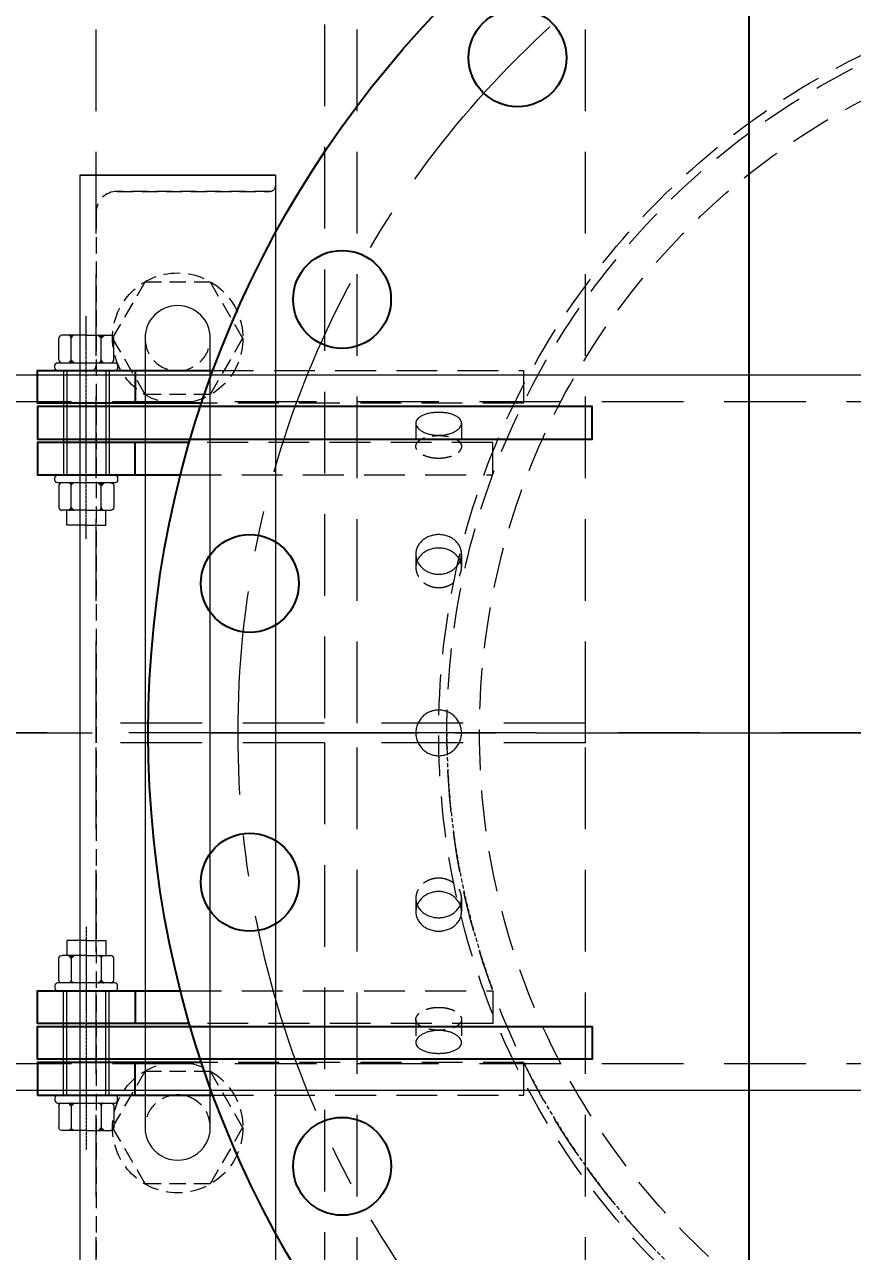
# Model space of a CAD drawing. Header units: millimetres. Extents: x -46397 to 283259, y -8690 to 23983.
# Drawn here: x 896.2 to 1150, y 708.5 to 1084.3 of the extents above; entities that cross this region are included whole.
import ezdxf

# ---------------------------------------------------------------- set-up
doc = ezdxf.new("R2010")
doc.units = ezdxf.units.MM
for name, pattern in [('CENTER', [2, 1.25, -0.25, 0.25, -0.25]), ('CENTER2', [1.125, 0.75, -0.125, 0.125, -0.125]), ('HIDDEN', [0.375, 0.25, -0.125]), ('HIDDEN2', [0.1875, 0.125, -0.0625]), ('HIDDENX2', [0.75, 0.5, -0.25])]:
    doc.linetypes.add(name, pattern=pattern)
doc.layers.get('Defpoints').update_dxf_attribs({"lineweight": 0})
for name, color, linetype, lineweight in [('BOLTS', 7, 'Continuous', 9), ('CHUAN NET KHUAT', 4, 'HIDDEN', 0), ('DUONGCHINH', 7, 'Continuous', 25), ('DUONGTAM', 1, 'CENTER', 0), ('mDƯỜNG KHUẤT', 251, 'HIDDEN', 5), ('mDƯỜNG TÂM', 8, 'CENTER', 0), ('PHANTOM 2', 8, 'Continuous', 0)]:
    doc.layers.add(name, color=color, linetype=linetype, lineweight=lineweight)
doc.layers.add('flashshoot', color=7, linetype='Continuous')
doc.styles.add('GHI CHÚ 1', font='isocp_IV25.ttf', dxfattribs={"width": 0.8})
doc.dimstyles.new('1-30SCALE', dxfattribs={"dimtxt": 75, "dimasz": 75, "dimexe": 37.5, "dimexo": 30, "dimgap": 30, "dimtad": 1, "dimtoh": 1, "dimdec": 0, "dimdsep": 46, "dimtxsty": 'GHI CHÚ 1', "dimcen": 0.09, "dimclrd": 256, "dimclre": 256, "dimclrt": 2, "dimadec": 0, "dimazin": 0, "dimtfac": 1, "dimtdec": 0, "dimtofl": 0, "dimtmove": 0, "dimatfit": 3, "dimfxl": 1, "dimlwd": 0, "dimlwe": 0, "dimarcsym": 0})

# ---------------------------------------------------------------- blocks, each defined once
blk = doc.blocks.new('*U98')
at = {"color": 1}
blk.add_circle((0, 0), 15, dxfattribs=at)
blk = doc.blocks.new('*U99')
at = {"layer": 'DUONGCHINH', "color": 0, "linetype": 'ByBlock', "lineweight": -2, "transparency": 16777216}
for p, rotation in [((101818.45, -98117.23), 125.9999999999999), ((101753.74, -98181.94), 143.9999999999998), ((101712.2, -98263.48), 161.9999999999999), ((101697.88, -98353.87), 180), ((101712.2, -98444.25), 197.9999999999998)]:
    blk.add_blockref('*U98', p, dxfattribs=dict(at, rotation=rotation))
blk = doc.blocks.new('*U100')
at = {"layer": 'mDƯỜNG TÂM', "color": 0, "ltscale": 50, "transparency": 16777216}
blk.add_line((-301, 0), (-59.5, 0), dxfattribs=at)
blk = doc.blocks.new('*U1640')
at = {"layer": 'BOLTS'}
h = blk.add_hatch(dxfattribs=at)
h.set_pattern_fill('ANSI31', color=8, scale=0.88, angle=30, style=0)
h.set_pattern_definition([(195, (-2929.86261, -4641.71054), (-0.028470095, 0.1062518409), [])])
edge = h.paths.add_edge_path()
edge.add_line((-4.59, 42.03), (-4.6, 42.03))
edge.add_ellipse((-5.45, 41.94), major_axis=(-0.608, -0.608), ratio=1, start_angle=141.1342, end_angle=215.0819)
edge.add_line((-5.3, 42.79), (-5.3, 42.8))
edge.add_line((-5.3, 42.8), (-3.85, 42.8))
edge.add_line((-3.85, 42.8), (-3.85, 42.79))
edge.add_ellipse((-3.73, 41.94), major_axis=(-0.608, -0.608), ratio=1, start_angle=232.9978, end_angle=308.8658)
h = blk.add_hatch(dxfattribs=at)
h.set_pattern_fill('ANSI31', color=8, scale=0.88, angle=30, style=0)
h.set_pattern_definition([(345, (2929.86261, -4641.71054), (0.028470095, 0.1062518409), [])])
edge = h.paths.add_edge_path()
edge.add_line((4.59, 42.03), (4.6, 42.03))
edge.add_ellipse((5.45, 41.94), major_axis=(0.608, -0.608), ratio=1, start_angle=144.9181, end_angle=218.8658, ccw=False)
edge.add_line((5.3, 42.79), (5.3, 42.8))
edge.add_line((5.3, 42.8), (3.85, 42.8))
edge.add_line((3.85, 42.8), (3.85, 42.79))
edge.add_ellipse((3.73, 41.94), major_axis=(0.608, -0.608), ratio=1, start_angle=51.1342, end_angle=127.0022, ccw=False)
h = blk.add_hatch(dxfattribs=at)
h.set_pattern_fill('ANSI31', color=8, scale=0.88, angle=30, style=0)
h.set_pattern_definition([(165, (-2929.86261, 4718.91054), (-0.028470095, -0.1062518409), [])])
edge = h.paths.add_edge_path()
edge.add_line((-4.59, 35.17), (-4.6, 35.17))
edge.add_ellipse((-5.45, 35.26), major_axis=(-0.608, -0.608), ratio=1, start_angle=54.9181, end_angle=128.8658, ccw=False)
edge.add_line((-5.3, 34.41), (-5.3, 34.4))
edge.add_line((-5.3, 34.4), (-3.85, 34.4))
edge.add_line((-3.85, 34.4), (-3.85, 34.41))
edge.add_ellipse((-3.73, 35.26), major_axis=(-0.608, -0.608), ratio=1, start_angle=321.1342, end_angle=397.0022, ccw=False)
h = blk.add_hatch(dxfattribs=at)
h.set_pattern_fill('ANSI31', color=8, scale=0.88, angle=30, style=0)
h.set_pattern_definition([(15, (2929.86261, 4718.91054), (0.028470095, -0.1062518409), [])])
edge = h.paths.add_edge_path()
edge.add_line((4.59, 35.17), (4.6, 35.17))
edge.add_ellipse((5.45, 35.26), major_axis=(0.608, -0.608), ratio=1, start_angle=231.1342, end_angle=305.0819)
edge.add_line((5.3, 34.41), (5.3, 34.4))
edge.add_line((5.3, 34.4), (3.85, 34.4))
edge.add_line((3.85, 34.4), (3.85, 34.41))
edge.add_ellipse((3.73, 35.26), major_axis=(0.608, -0.608), ratio=1, start_angle=-37.0022, end_angle=38.8658)
h = blk.add_hatch(dxfattribs=at)
h.set_pattern_fill('ANSI31', color=8, scale=0.88, angle=30, style=0)
h.set_pattern_definition([(195, (-2929.86261, -4686.91054), (-0.028470095, 0.1062518409), [])])
edge = h.paths.add_edge_path()
edge.add_line((-4.59, -3.17), (-4.6, -3.17))
edge.add_ellipse((-5.45, -3.26), major_axis=(-0.608, -0.608), ratio=1, start_angle=141.1342, end_angle=215.0819)
edge.add_line((-5.3, -2.41), (-5.3, -2.4))
edge.add_line((-5.3, -2.4), (-3.85, -2.4))
edge.add_line((-3.85, -2.4), (-3.85, -2.41))
edge.add_ellipse((-3.73, -3.26), major_axis=(-0.608, -0.608), ratio=1, start_angle=232.9978, end_angle=308.8658)
h = blk.add_hatch(dxfattribs=at)
h.set_pattern_fill('ANSI31', color=8, scale=0.88, angle=30, style=0)
h.set_pattern_definition([(345, (2929.86261, -4686.91054), (0.028470095, 0.1062518409), [])])
edge = h.paths.add_edge_path()
edge.add_line((4.59, -3.17), (4.6, -3.17))
edge.add_ellipse((5.45, -3.26), major_axis=(0.608, -0.608), ratio=1, start_angle=144.9181, end_angle=218.8658, ccw=False)
edge.add_line((5.3, -2.41), (5.3, -2.4))
edge.add_line((5.3, -2.4), (3.85, -2.4))
edge.add_line((3.85, -2.4), (3.85, -2.41))
edge.add_ellipse((3.73, -3.26), major_axis=(0.608, -0.608), ratio=1, start_angle=51.1342, end_angle=127.0022, ccw=False)
h = blk.add_hatch(dxfattribs=at)
h.set_pattern_fill('ANSI31', color=8, scale=0.88, angle=30, style=0)
h.set_pattern_definition([(165, (-2929.86261, 4673.71054), (-0.028470095, -0.1062518409), [])])
edge = h.paths.add_edge_path()
edge.add_line((-4.59, -10.03), (-4.6, -10.03))
edge.add_ellipse((-5.45, -9.94), major_axis=(-0.608, -0.608), ratio=1, start_angle=54.9181, end_angle=128.8658, ccw=False)
edge.add_line((-5.3, -10.79), (-5.3, -10.8))
edge.add_line((-5.3, -10.8), (-3.85, -10.8))
edge.add_line((-3.85, -10.8), (-3.85, -10.79))
edge.add_ellipse((-3.73, -9.94), major_axis=(-0.608, -0.608), ratio=1, start_angle=321.1342, end_angle=397.0022, ccw=False)
h = blk.add_hatch(dxfattribs=at)
h.set_pattern_fill('ANSI31', color=8, scale=0.88, angle=30, style=0)
h.set_pattern_definition([(15, (2929.86261, 4673.71054), (0.028470095, -0.1062518409), [])])
edge = h.paths.add_edge_path()
edge.add_line((4.59, -10.03), (4.6, -10.03))
edge.add_ellipse((5.45, -9.94), major_axis=(0.608, -0.608), ratio=1, start_angle=231.1342, end_angle=305.0819)
edge.add_line((5.3, -10.79), (5.3, -10.8))
edge.add_line((5.3, -10.8), (3.85, -10.8))
edge.add_line((3.85, -10.8), (3.85, -10.79))
edge.add_ellipse((3.73, -9.94), major_axis=(0.608, -0.608), ratio=1, start_angle=-37.0022, end_angle=38.8658)
at = {"layer": 'BOLTS', "color": 8, "linetype": 'CENTER2'}
blk.add_line((0, 51.57), (0, -16.77), dxfattribs=at)
at = {"layer": 'BOLTS', "color": 8}
for p, q in [((0, 42.8), (-7.54, 42.8)), ((-4.59, 41.94), (-4.59, 35.26)), ((0, 42.8), (7.54, 42.8)), ((4.59, 41.94), (4.59, 35.26)), ((-8.4, -3.26), (-8.4, -9.94)), ((-4.59, -3.26), (-4.59, -9.94)), ((4.59, -3.26), (4.59, -9.94)), ((8.4, -3.26), (8.4, -9.94)), ((0, -10.8), (-7.54, -10.8)), ((0, -10.8), (7.54, -10.8))]:
    blk.add_line(p, q, dxfattribs=at)
at = {"layer": 'BOLTS', "color": 3, "linetype": 'HIDDEN2'}
for p, q in [((-6, 0), (-6, 32)), ((6, 0), (6, 32))]:
    blk.add_line(p, q, dxfattribs=at)
at = {"layer": 'BOLTS', "color": 3}
for points in [[(0, 47.4), (-5.88, 47.4, 0.414214), (-6, 47.28), (-6, 42.8)], [(0, 47.4), (5.88, 47.4, -0.414214), (6, 47.28), (6, 42.8)]]:
    blk.add_lwpolyline(points, format="xyb", dxfattribs=at)
at = {"layer": 'BOLTS', "color": 8}
for points in [[(-7.54, 34.4, -0.414214), (-8.4, 35.26), (-8.4, 41.94, -0.414214), (-7.54, 42.8)], [(7.54, 34.4, 0.414214), (8.4, 35.26), (8.4, 41.94, 0.414214), (7.54, 42.8)]]:
    blk.add_lwpolyline(points, format="xyb", dxfattribs=at)
at = {"layer": 'BOLTS', "color": 3}
for points in [[(0, 32), (-8.74, 32, -0.414214), (-9.6, 32.86), (-9.6, 33.54, -0.414214), (-8.74, 34.4), (0, 34.4), (8.74, 34.4, -0.414214), (9.6, 33.54), (9.6, 32.86, -0.414214), (8.74, 32)], [(0, -2.4), (-8.74, -2.4, -0.414214), (-9.6, -1.54), (-9.6, -0.86, -0.414214), (-8.74, 0), (0, 0), (8.74, 0, -0.414214), (9.6, -0.86), (9.6, -1.54, -0.414214), (8.74, -2.4)]]:
    blk.add_lwpolyline(points, format="xyb", close=True, dxfattribs=at)
at = {"layer": 'BOLTS', "color": 8}
blk.add_lwpolyline([(-7.54, 34.4), (0, 34.4)], dxfattribs=at)
for centre, start, end in [((-5.45, 41.94), 360, 90), ((-5.45, 41.94), 360, 90), ((-3.73, 41.94), 90, 180), ((-3.73, 41.94), 90, 180), ((3.73, 41.94), 360, 90), ((3.73, 41.94), 360, 90), ((5.45, 41.94), 90, 180), ((5.45, 41.94), 90, 180), ((-5.45, 35.26), 270, 0), ((-3.73, 35.26), 180, 270), ((3.73, 35.26), 270, 0), ((5.45, 35.26), 180, 270), ((-7.54, -3.26), 90, 180), ((-5.45, -3.26), 360, 90), ((-5.45, -3.26), 360, 90), ((-3.73, -3.26), 90, 180), ((-3.73, -3.26), 90, 180), ((3.73, -3.26), 360, 90), ((3.73, -3.26), 360, 90), ((5.45, -3.26), 90, 180), ((5.45, -3.26), 90, 180), ((7.54, -3.26), 360, 90), ((-7.54, -9.94), 180, 270), ((-5.45, -9.94), 270, 0), ((-3.73, -9.94), 180, 270), ((3.73, -9.94), 270, 0), ((5.45, -9.94), 180, 270), ((7.54, -9.94), 270, 0)]:
    blk.add_arc(centre, 0.859, start, end, dxfattribs=at)
blk = doc.blocks.new('MH1-2')
at = {"layer": 'DUONGCHINH'}
for p, q in [((-324, 111), (-324, 101)), ((-324, 79), (-324, 89)), ((-324, -79), (-324, -89)), ((-324, -111), (-324, -101))]:
    blk.add_line(p, q, dxfattribs=at)
for points in [[(-303.64, 101), (-354, 101), (-354, 111), (-300.21, 111)], [(-311.55, 100), (-354, 100), (-354, 90), (-313.76, 90)], [(-313.76, 90), (-184, 90), (-184, 100), (-311.55, 100)], [(-307.37, 89), (-354, 89), (-354, 79), (-310.1, 79)], [(-307.37, -89), (-354, -89), (-354, -79), (-310.1, -79)], [(-311.55, -100), (-354, -100), (-354, -90), (-313.76, -90)], [(-313.76, -90), (-184, -90), (-184, -100), (-311.55, -100)], [(-303.64, -101), (-354, -101), (-354, -111), (-300.21, -111)]]:
    blk.add_lwpolyline(points, dxfattribs=at)
blk.add_circle((0, 0), 320, dxfattribs=at)
at = {"layer": 'mDƯỜNG KHUẤT', "ltscale": 0.5}
for p, q in [((-346, 111), (-346, 79)), ((-332, 111), (-332, 79)), ((-346, -111), (-346, -79)), ((-332, -111), (-332, -79))]:
    blk.add_line(p, q, dxfattribs=at)
at = {"layer": 'mDƯỜNG KHUẤT', "ltscale": 50}
for points in [[(-300.21, 111), (-205.01, 111), (-205.01, 101), (-303.64, 101)], [(-310.1, 79), (-214.44, 79), (-214.44, 89), (-307.37, 89)], [(-310.1, -79), (-214.38, -79), (-214.38, -89), (-307.37, -89)], [(-300.21, -111), (-204.92, -111), (-204.92, -101), (-303.64, -101)]]:
    blk.add_lwpolyline(points, dxfattribs=at)
for centre, radius in [((0, 0), 231), ((0, 0.09), 228.5), ((0, 0.09), 218.5)]:
    blk.add_circle(centre, radius, dxfattribs=at)
at = {"layer": 'mDƯỜNG KHUẤT', "ltscale": 5}
for start, end in [(180, 200.2506), (206.2576, 270)]:
    blk.add_arc((0, 0.09), 228.5, start, end, dxfattribs=at)
at = {"layer": 'mDƯỜNG TÂM', "color": 8, "ltscale": 50}
blk.add_circle((0, 0), 292.5, dxfattribs=at)
at = {"color": 251, "lineweight": 0, "rotation": 180}
blk.add_blockref('*U1640', (-339, 111), dxfattribs=at)
at = {"color": 251, "lineweight": 0, "xscale": -1}
blk.add_blockref('*U1640', (-339, -111), dxfattribs=at)
at = {"layer": 'DUONGCHINH', "rotation": 9}
blk.add_blockref('*U99', (-116120.64, 81188.16), dxfattribs=at)
at = {"layer": 'mDƯỜNG TÂM', "color": 8, "ltscale": 50}
blk.add_blockref('*U100', (0, 0), dxfattribs=at)
blk = doc.blocks.new('A$C90275d84')
at = {"color": 2, "linetype": 'Continuous', "lineweight": 0, "ltscale": 10}
for p, q in [((-109.55, 1960), (-109.55, -3000)), ((109.55, 1960), (109.55, -3000))]:
    blk.add_line(p, q, dxfattribs=at)
at = {"color": 1, "linetype": 'HIDDENX2', "lineweight": 0, "ltscale": 50}
for p, q in [((-101.37, 1960), (-101.37, -3000)), ((101.37, 1960), (101.37, -3000))]:
    blk.add_line(p, q, dxfattribs=at)
at = {"color": 1, "linetype": 'HIDDENX2', "lineweight": 0, "ltscale": 10}
for p, q in [((-94.87, -2383), (-87.79, -2383)), ((-54.77, -2383), (-50.68, -2383)), ((50.68, -2383), (54.77, -2383)), ((87.79, -2383), (94.87, -2383)), ((-94.87, -2397), (-87.79, -2397)), ((-54.77, -2397), (-50.68, -2397)), ((50.68, -2397), (54.77, -2397)), ((87.79, -2397), (94.87, -2397))]:
    blk.add_line(p, q, dxfattribs=at)
at = {"color": 2, "linetype": 'Continuous', "lineweight": 0, "ltscale": 10}
for points, knots in [([(-91.18, -2390), (-91.18, -2390.44), (-91.2, -2390.89), (-91.3, -2391.8), (-91.38, -2392.25), (-91.57, -2393.11), (-91.69, -2393.52), (-91.98, -2394.29), (-92.13, -2394.64), (-92.47, -2395.26), (-92.66, -2395.55), (-93.06, -2396.07), (-93.28, -2396.29), (-93.73, -2396.65), (-93.96, -2396.78), (-94.42, -2396.96), (-94.65, -2397), (-95.09, -2397), (-95.32, -2396.96), (-95.76, -2396.78), (-95.98, -2396.65), (-96.39, -2396.29), (-96.59, -2396.07), (-96.94, -2395.55), (-97.11, -2395.26), (-97.39, -2394.64), (-97.53, -2394.29), (-97.76, -2393.52), (-97.86, -2393.11), (-98.02, -2392.25), (-98.08, -2391.8), (-98.16, -2390.89), (-98.18, -2390.44), (-98.18, -2389.56), (-98.16, -2389.11), (-98.08, -2388.2), (-98.02, -2387.75), (-97.86, -2386.89), (-97.76, -2386.48), (-97.53, -2385.71), (-97.39, -2385.36), (-97.11, -2384.74), (-96.94, -2384.45), (-96.59, -2383.93), (-96.39, -2383.71), (-95.98, -2383.35), (-95.76, -2383.22), (-95.32, -2383.04), (-95.09, -2383), (-94.65, -2383), (-94.42, -2383.04), (-93.96, -2383.22), (-93.73, -2383.35), (-93.28, -2383.71), (-93.06, -2383.93), (-92.66, -2384.45), (-92.47, -2384.74), (-92.13, -2385.36), (-91.98, -2385.71), (-91.69, -2386.48), (-91.57, -2386.89), (-91.38, -2387.75), (-91.3, -2388.2), (-91.2, -2389.11), (-91.18, -2389.56), (-91.18, -2390)], [0, 0, 0, 0, 1.318789, 1.318789, 2.637578, 2.637578, 3.956368, 3.956368, 5.275157, 5.275157, 6.593945, 6.593945, 7.912734, 7.912734, 9.231522, 9.231522, 10.550311, 10.550311, 11.869099, 11.869099, 13.187888, 13.187888, 14.506676, 14.506676, 15.825465, 15.825465, 17.144254, 17.144254, 18.463043, 18.463043, 19.781833, 19.781833, 21.100622, 21.100622, 22.419411, 22.419411, 23.7382, 23.7382, 25.05699, 25.05699, 26.375779, 26.375779, 27.694567, 27.694567, 29.013356, 29.013356, 30.332144, 30.332144, 31.650933, 31.650933, 32.969721, 32.969721, 34.28851, 34.28851, 35.607298, 35.607298, 36.926087, 36.926087, 38.244876, 38.244876, 39.563665, 39.563665, 40.882454, 40.882454, 42.201244, 42.201244, 42.201244, 42.201244]), ([(-48.6, -2390), (-48.6, -2390.44), (-48.64, -2390.89), (-48.8, -2391.8), (-48.92, -2392.25), (-49.24, -2393.11), (-49.44, -2393.52), (-49.9, -2394.29), (-50.16, -2394.64), (-50.71, -2395.26), (-51.02, -2395.55), (-51.7, -2396.07), (-52.06, -2396.29), (-52.82, -2396.65), (-53.21, -2396.78), (-54, -2396.96), (-54.39, -2397), (-55.16, -2397), (-55.55, -2396.96), (-56.33, -2396.78), (-56.71, -2396.65), (-57.45, -2396.29), (-57.8, -2396.07), (-58.45, -2395.55), (-58.74, -2395.26), (-59.27, -2394.64), (-59.51, -2394.29), (-59.94, -2393.52), (-60.13, -2393.11), (-60.43, -2392.25), (-60.54, -2391.8), (-60.69, -2390.89), (-60.73, -2390.44), (-60.73, -2389.56), (-60.69, -2389.11), (-60.54, -2388.2), (-60.43, -2387.75), (-60.13, -2386.89), (-59.94, -2386.48), (-59.51, -2385.71), (-59.27, -2385.36), (-58.74, -2384.74), (-58.45, -2384.45), (-57.8, -2383.93), (-57.45, -2383.71), (-56.71, -2383.35), (-56.33, -2383.22), (-55.55, -2383.04), (-55.16, -2383), (-54.39, -2383), (-54, -2383.04), (-53.21, -2383.22), (-52.82, -2383.35), (-52.06, -2383.71), (-51.7, -2383.93), (-51.02, -2384.45), (-50.71, -2384.74), (-50.16, -2385.36), (-49.9, -2385.71), (-49.44, -2386.48), (-49.24, -2386.89), (-48.92, -2387.75), (-48.8, -2388.2), (-48.64, -2389.11), (-48.6, -2389.56), (-48.6, -2390)], [0, 0, 0, 0, 1.318789, 1.318789, 2.637578, 2.637578, 3.956368, 3.956368, 5.275157, 5.275157, 6.593945, 6.593945, 7.912734, 7.912734, 9.231522, 9.231522, 10.550311, 10.550311, 11.869099, 11.869099, 13.187888, 13.187888, 14.506676, 14.506676, 15.825465, 15.825465, 17.144254, 17.144254, 18.463043, 18.463043, 19.781833, 19.781833, 21.100622, 21.100622, 22.419411, 22.419411, 23.7382, 23.7382, 25.05699, 25.05699, 26.375779, 26.375779, 27.694567, 27.694567, 29.013356, 29.013356, 30.332144, 30.332144, 31.650933, 31.650933, 32.969721, 32.969721, 34.28851, 34.28851, 35.607298, 35.607298, 36.926087, 36.926087, 38.244876, 38.244876, 39.563665, 39.563665, 40.882454, 40.882454, 42.201244, 42.201244, 42.201244, 42.201244]), ([(-52.72, -2383.41), (-52.81, -2383.45), (-52.9, -2383.49), (-53.36, -2383.71), (-53.71, -2383.93), (-54.35, -2384.45), (-54.65, -2384.74), (-55.17, -2385.36), (-55.42, -2385.71), (-55.85, -2386.48), (-56.03, -2386.89), (-56.33, -2387.75), (-56.44, -2388.2), (-56.59, -2389.11), (-56.63, -2389.56), (-56.63, -2390.44), (-56.59, -2390.89), (-56.44, -2391.8), (-56.33, -2392.25), (-56.03, -2393.11), (-55.85, -2393.52), (-55.42, -2394.29), (-55.17, -2394.64), (-54.65, -2395.26), (-54.35, -2395.55), (-53.71, -2396.07), (-53.36, -2396.29), (-52.9, -2396.51), (-52.81, -2396.55), (-52.72, -2396.59)], [12.868165, 12.868165, 12.868165, 12.868165, 13.188536, 13.188536, 14.507389, 14.507389, 15.826243, 15.826243, 17.145097, 17.145097, 18.463951, 18.463951, 19.782805, 19.782805, 21.10166, 21.10166, 22.420514, 22.420514, 23.739368, 23.739368, 25.058222, 25.058222, 26.377077, 26.377077, 27.69593, 27.69593, 29.014783, 29.014783, 29.335155, 29.335155, 29.335155, 29.335155]), ([(-7, -2390), (-7, -2389.56), (-6.96, -2389.11), (-6.78, -2388.2), (-6.65, -2387.75), (-6.29, -2386.89), (-6.07, -2386.48), (-5.55, -2385.71), (-5.26, -2385.36), (-4.64, -2384.74), (-4.29, -2384.45), (-3.52, -2383.93), (-3.11, -2383.71), (-2.25, -2383.35), (-1.8, -2383.22), (-0.89, -2383.04), (-0.44, -2383), (0.44, -2383), (0.89, -2383.04), (1.8, -2383.22), (2.25, -2383.35), (3.11, -2383.71), (3.52, -2383.93), (4.29, -2384.45), (4.64, -2384.74), (5.26, -2385.36), (5.55, -2385.71), (6.07, -2386.48), (6.29, -2386.89), (6.65, -2387.75), (6.78, -2388.2), (6.96, -2389.11), (7, -2389.56), (7, -2390.44), (6.96, -2390.89), (6.78, -2391.8), (6.65, -2392.25), (6.29, -2393.11), (6.07, -2393.52), (5.55, -2394.29), (5.26, -2394.64), (4.64, -2395.26), (4.29, -2395.55), (3.52, -2396.07), (3.11, -2396.29), (2.25, -2396.65), (1.8, -2396.78), (0.89, -2396.96), (0.44, -2397), (-0.44, -2397), (-0.89, -2396.96), (-1.8, -2396.78), (-2.25, -2396.65), (-3.11, -2396.29), (-3.52, -2396.07), (-4.29, -2395.55), (-4.64, -2395.26), (-5.26, -2394.64), (-5.55, -2394.29), (-6.07, -2393.52), (-6.29, -2393.11), (-6.65, -2392.25), (-6.78, -2391.8), (-6.96, -2390.89), (-7, -2390.44), (-7, -2390)], [0, 0, 0, 0, 1.318789, 1.318789, 2.637578, 2.637578, 3.956368, 3.956368, 5.275157, 5.275157, 6.593945, 6.593945, 7.912734, 7.912734, 9.231522, 9.231522, 10.550311, 10.550311, 11.869099, 11.869099, 13.187888, 13.187888, 14.506676, 14.506676, 15.825465, 15.825465, 17.144254, 17.144254, 18.463043, 18.463043, 19.781833, 19.781833, 21.100622, 21.100622, 22.419411, 22.419411, 23.7382, 23.7382, 25.05699, 25.05699, 26.375779, 26.375779, 27.694567, 27.694567, 29.013356, 29.013356, 30.332144, 30.332144, 31.650933, 31.650933, 32.969721, 32.969721, 34.28851, 34.28851, 35.607298, 35.607298, 36.926087, 36.926087, 38.244876, 38.244876, 39.563665, 39.563665, 40.882454, 40.882454, 42.201244, 42.201244, 42.201244, 42.201244]), ([(48.6, -2390), (48.6, -2389.56), (48.64, -2389.11), (48.8, -2388.2), (48.92, -2387.75), (49.24, -2386.89), (49.44, -2386.48), (49.9, -2385.71), (50.16, -2385.36), (50.71, -2384.74), (51.02, -2384.45), (51.7, -2383.93), (52.06, -2383.71), (52.82, -2383.35), (53.21, -2383.22), (54, -2383.04), (54.39, -2383), (55.16, -2383), (55.55, -2383.04), (56.33, -2383.22), (56.71, -2383.35), (57.45, -2383.71), (57.8, -2383.93), (58.45, -2384.45), (58.74, -2384.74), (59.27, -2385.36), (59.51, -2385.71), (59.94, -2386.48), (60.13, -2386.89), (60.43, -2387.75), (60.54, -2388.2), (60.69, -2389.11), (60.73, -2389.56), (60.73, -2390.44), (60.69, -2390.89), (60.54, -2391.8), (60.43, -2392.25), (60.13, -2393.11), (59.94, -2393.52), (59.51, -2394.29), (59.27, -2394.64), (58.74, -2395.26), (58.45, -2395.55), (57.8, -2396.07), (57.45, -2396.29), (56.71, -2396.65), (56.33, -2396.78), (55.55, -2396.96), (55.16, -2397), (54.39, -2397), (54, -2396.96), (53.21, -2396.78), (52.82, -2396.65), (52.06, -2396.29), (51.7, -2396.07), (51.02, -2395.55), (50.71, -2395.26), (50.16, -2394.64), (49.9, -2394.29), (49.44, -2393.52), (49.24, -2393.11), (48.92, -2392.25), (48.8, -2391.8), (48.64, -2390.89), (48.6, -2390.44), (48.6, -2390)], [0, 0, 0, 0, 1.318789, 1.318789, 2.637578, 2.637578, 3.956368, 3.956368, 5.275157, 5.275157, 6.593945, 6.593945, 7.912734, 7.912734, 9.231522, 9.231522, 10.550311, 10.550311, 11.869099, 11.869099, 13.187888, 13.187888, 14.506676, 14.506676, 15.825465, 15.825465, 17.144254, 17.144254, 18.463043, 18.463043, 19.781833, 19.781833, 21.100622, 21.100622, 22.419411, 22.419411, 23.7382, 23.7382, 25.05699, 25.05699, 26.375779, 26.375779, 27.694567, 27.694567, 29.013356, 29.013356, 30.332144, 30.332144, 31.650933, 31.650933, 32.969721, 32.969721, 34.28851, 34.28851, 35.607298, 35.607298, 36.926087, 36.926087, 38.244876, 38.244876, 39.563665, 39.563665, 40.882454, 40.882454, 42.201244, 42.201244, 42.201244, 42.201244]), ([(52.72, -2396.59), (52.81, -2396.55), (52.9, -2396.51), (53.36, -2396.29), (53.71, -2396.07), (54.35, -2395.55), (54.65, -2395.26), (55.17, -2394.64), (55.42, -2394.29), (55.85, -2393.52), (56.03, -2393.11), (56.33, -2392.25), (56.44, -2391.8), (56.59, -2390.89), (56.63, -2390.44), (56.63, -2389.56), (56.59, -2389.11), (56.44, -2388.2), (56.33, -2387.75), (56.03, -2386.89), (55.85, -2386.48), (55.42, -2385.71), (55.17, -2385.36), (54.65, -2384.74), (54.35, -2384.45), (53.71, -2383.93), (53.36, -2383.71), (52.9, -2383.49), (52.81, -2383.45), (52.72, -2383.41)], [12.868165, 12.868165, 12.868165, 12.868165, 13.188536, 13.188536, 14.507389, 14.507389, 15.826243, 15.826243, 17.145097, 17.145097, 18.463951, 18.463951, 19.782805, 19.782805, 21.10166, 21.10166, 22.420514, 22.420514, 23.739368, 23.739368, 25.058222, 25.058222, 26.377077, 26.377077, 27.69593, 27.69593, 29.014783, 29.014783, 29.335155, 29.335155, 29.335155, 29.335155]), ([(91.18, -2390), (91.18, -2389.56), (91.2, -2389.11), (91.3, -2388.2), (91.38, -2387.75), (91.57, -2386.89), (91.69, -2386.48), (91.98, -2385.71), (92.13, -2385.36), (92.47, -2384.74), (92.66, -2384.45), (93.06, -2383.93), (93.28, -2383.71), (93.73, -2383.35), (93.96, -2383.22), (94.42, -2383.04), (94.65, -2383), (95.09, -2383), (95.32, -2383.04), (95.76, -2383.22), (95.98, -2383.35), (96.39, -2383.71), (96.59, -2383.93), (96.94, -2384.45), (97.11, -2384.74), (97.39, -2385.36), (97.53, -2385.71), (97.76, -2386.48), (97.86, -2386.89), (98.02, -2387.75), (98.08, -2388.2), (98.16, -2389.11), (98.18, -2389.56), (98.18, -2390.44), (98.16, -2390.89), (98.08, -2391.8), (98.02, -2392.25), (97.86, -2393.11), (97.76, -2393.52), (97.53, -2394.29), (97.39, -2394.64), (97.11, -2395.26), (96.94, -2395.55), (96.59, -2396.07), (96.39, -2396.29), (95.98, -2396.65), (95.76, -2396.78), (95.32, -2396.96), (95.09, -2397), (94.65, -2397), (94.42, -2396.96), (93.96, -2396.78), (93.73, -2396.65), (93.28, -2396.29), (93.06, -2396.07), (92.66, -2395.55), (92.47, -2395.26), (92.13, -2394.64), (91.98, -2394.29), (91.69, -2393.52), (91.57, -2393.11), (91.38, -2392.25), (91.3, -2391.8), (91.2, -2390.89), (91.18, -2390.44), (91.18, -2390)], [0, 0, 0, 0, 1.318789, 1.318789, 2.637578, 2.637578, 3.956368, 3.956368, 5.275157, 5.275157, 6.593945, 6.593945, 7.912734, 7.912734, 9.231522, 9.231522, 10.550311, 10.550311, 11.869099, 11.869099, 13.187888, 13.187888, 14.506676, 14.506676, 15.825465, 15.825465, 17.144254, 17.144254, 18.463043, 18.463043, 19.781833, 19.781833, 21.100622, 21.100622, 22.419411, 22.419411, 23.7382, 23.7382, 25.05699, 25.05699, 26.375779, 26.375779, 27.694567, 27.694567, 29.013356, 29.013356, 30.332144, 30.332144, 31.650933, 31.650933, 32.969721, 32.969721, 34.28851, 34.28851, 35.607298, 35.607298, 36.926087, 36.926087, 38.244876, 38.244876, 39.563665, 39.563665, 40.882454, 40.882454, 42.201244, 42.201244, 42.201244, 42.201244])]:
    blk.add_open_spline(points, degree=3, knots=knots, dxfattribs=at)
at = {"color": 1, "linetype": 'HIDDENX2', "lineweight": 0, "ltscale": 10}
for points, knots in [([(-84.08, -2390), (-84.08, -2389.56), (-84.1, -2389.11), (-84.2, -2388.2), (-84.28, -2387.75), (-84.48, -2386.89), (-84.6, -2386.48), (-84.88, -2385.71), (-85.04, -2385.36), (-85.38, -2384.74), (-85.57, -2384.45), (-85.97, -2383.93), (-86.19, -2383.71), (-86.64, -2383.35), (-86.88, -2383.22), (-87.34, -2383.04), (-87.57, -2383), (-88.01, -2383), (-88.23, -2383.04), (-88.68, -2383.22), (-88.89, -2383.35), (-89.3, -2383.71), (-89.5, -2383.93), (-89.86, -2384.45), (-90.02, -2384.74), (-90.3, -2385.36), (-90.43, -2385.71), (-90.66, -2386.48), (-90.76, -2386.89), (-90.92, -2387.75), (-90.98, -2388.2), (-91.06, -2389.11), (-91.08, -2389.56), (-91.08, -2390.44), (-91.06, -2390.89), (-90.98, -2391.8), (-90.92, -2392.25), (-90.76, -2393.11), (-90.66, -2393.52), (-90.43, -2394.29), (-90.3, -2394.64), (-90.02, -2395.26), (-89.86, -2395.55), (-89.5, -2396.07), (-89.3, -2396.29), (-88.89, -2396.65), (-88.68, -2396.78), (-88.23, -2396.96), (-88.01, -2397), (-87.57, -2397), (-87.34, -2396.96), (-86.88, -2396.78), (-86.64, -2396.65), (-86.19, -2396.29), (-85.97, -2396.07), (-85.57, -2395.55), (-85.38, -2395.26), (-85.04, -2394.64), (-84.88, -2394.29), (-84.6, -2393.52), (-84.48, -2393.11), (-84.28, -2392.25), (-84.2, -2391.8), (-84.1, -2390.89), (-84.08, -2390.44), (-84.08, -2390)], [0, 0, 0, 0, 1.318854, 1.318854, 2.637708, 2.637708, 3.956563, 3.956563, 5.275417, 5.275417, 6.59427, 6.59427, 7.913123, 7.913123, 9.231977, 9.231977, 10.55083, 10.55083, 11.869683, 11.869683, 13.188536, 13.188536, 14.507389, 14.507389, 15.826243, 15.826243, 17.145097, 17.145097, 18.463951, 18.463951, 19.782805, 19.782805, 21.10166, 21.10166, 22.420514, 22.420514, 23.739368, 23.739368, 25.058222, 25.058222, 26.377077, 26.377077, 27.69593, 27.69593, 29.014783, 29.014783, 30.333636, 30.333636, 31.652489, 31.652489, 32.971343, 32.971343, 34.290196, 34.290196, 35.609049, 35.609049, 36.927902, 36.927902, 38.246757, 38.246757, 39.565611, 39.565611, 40.884465, 40.884465, 42.203319, 42.203319, 42.203319, 42.203319]), ([(-44.5, -2390), (-44.5, -2389.56), (-44.54, -2389.11), (-44.7, -2388.2), (-44.82, -2387.75), (-45.14, -2386.89), (-45.34, -2386.48), (-45.8, -2385.71), (-46.06, -2385.36), (-46.61, -2384.74), (-46.93, -2384.45), (-47.6, -2383.93), (-47.97, -2383.71), (-48.73, -2383.35), (-49.12, -2383.22), (-49.91, -2383.04), (-50.3, -2383), (-51.07, -2383), (-51.46, -2383.04), (-52.14, -2383.2), (-52.43, -2383.29), (-52.72, -2383.41)], [0, 0, 0, 0, 1.318854, 1.318854, 2.637708, 2.637708, 3.956563, 3.956563, 5.275417, 5.275417, 6.59427, 6.59427, 7.913123, 7.913123, 9.231977, 9.231977, 10.55083, 10.55083, 11.869683, 11.869683, 12.868165, 12.868165, 12.868165, 12.868165]), ([(52.72, -2383.41), (52.43, -2383.29), (52.14, -2383.2), (51.46, -2383.04), (51.07, -2383), (50.3, -2383), (49.91, -2383.04), (49.12, -2383.22), (48.73, -2383.35), (47.97, -2383.71), (47.6, -2383.93), (46.93, -2384.45), (46.61, -2384.74), (46.06, -2385.36), (45.8, -2385.71), (45.34, -2386.48), (45.14, -2386.89), (44.82, -2387.75), (44.7, -2388.2), (44.54, -2389.11), (44.5, -2389.56), (44.5, -2390)], [29.335155, 29.335155, 29.335155, 29.335155, 30.333636, 30.333636, 31.652489, 31.652489, 32.971343, 32.971343, 34.290196, 34.290196, 35.609049, 35.609049, 36.927902, 36.927902, 38.246757, 38.246757, 39.565611, 39.565611, 40.884465, 40.884465, 42.203319, 42.203319, 42.203319, 42.203319]), ([(84.08, -2390), (84.08, -2390.44), (84.1, -2390.89), (84.2, -2391.8), (84.28, -2392.25), (84.48, -2393.11), (84.6, -2393.52), (84.88, -2394.29), (85.04, -2394.64), (85.38, -2395.26), (85.57, -2395.55), (85.97, -2396.07), (86.19, -2396.29), (86.64, -2396.65), (86.88, -2396.78), (87.34, -2396.96), (87.57, -2397), (88.01, -2397), (88.23, -2396.96), (88.68, -2396.78), (88.89, -2396.65), (89.3, -2396.29), (89.5, -2396.07), (89.86, -2395.55), (90.02, -2395.26), (90.3, -2394.64), (90.43, -2394.29), (90.66, -2393.52), (90.76, -2393.11), (90.92, -2392.25), (90.98, -2391.8), (91.06, -2390.89), (91.08, -2390.44), (91.08, -2389.56), (91.06, -2389.11), (90.98, -2388.2), (90.92, -2387.75), (90.76, -2386.89), (90.66, -2386.48), (90.43, -2385.71), (90.3, -2385.36), (90.02, -2384.74), (89.86, -2384.45), (89.5, -2383.93), (89.3, -2383.71), (88.89, -2383.35), (88.68, -2383.22), (88.23, -2383.04), (88.01, -2383), (87.57, -2383), (87.34, -2383.04), (86.88, -2383.22), (86.64, -2383.35), (86.19, -2383.71), (85.97, -2383.93), (85.57, -2384.45), (85.38, -2384.74), (85.04, -2385.36), (84.88, -2385.71), (84.6, -2386.48), (84.48, -2386.89), (84.28, -2387.75), (84.2, -2388.2), (84.1, -2389.11), (84.08, -2389.56), (84.08, -2390)], [0, 0, 0, 0, 1.318854, 1.318854, 2.637708, 2.637708, 3.956563, 3.956563, 5.275417, 5.275417, 6.59427, 6.59427, 7.913123, 7.913123, 9.231977, 9.231977, 10.55083, 10.55083, 11.869683, 11.869683, 13.188536, 13.188536, 14.507389, 14.507389, 15.826243, 15.826243, 17.145097, 17.145097, 18.463951, 18.463951, 19.782805, 19.782805, 21.10166, 21.10166, 22.420514, 22.420514, 23.739368, 23.739368, 25.058222, 25.058222, 26.377077, 26.377077, 27.69593, 27.69593, 29.014783, 29.014783, 30.333636, 30.333636, 31.652489, 31.652489, 32.971343, 32.971343, 34.290196, 34.290196, 35.609049, 35.609049, 36.927902, 36.927902, 38.246757, 38.246757, 39.565611, 39.565611, 40.884465, 40.884465, 42.203319, 42.203319, 42.203319, 42.203319]), ([(-52.72, -2396.59), (-52.43, -2396.71), (-52.14, -2396.8), (-51.46, -2396.96), (-51.07, -2397), (-50.3, -2397), (-49.91, -2396.96), (-49.12, -2396.78), (-48.73, -2396.65), (-47.97, -2396.29), (-47.6, -2396.07), (-46.93, -2395.55), (-46.61, -2395.26), (-46.06, -2394.64), (-45.8, -2394.29), (-45.34, -2393.52), (-45.14, -2393.11), (-44.82, -2392.25), (-44.7, -2391.8), (-44.54, -2390.89), (-44.5, -2390.44), (-44.5, -2390)], [29.335155, 29.335155, 29.335155, 29.335155, 30.333636, 30.333636, 31.652489, 31.652489, 32.971343, 32.971343, 34.290196, 34.290196, 35.609049, 35.609049, 36.927902, 36.927902, 38.246757, 38.246757, 39.565611, 39.565611, 40.884465, 40.884465, 42.203319, 42.203319, 42.203319, 42.203319]), ([(44.5, -2390), (44.5, -2390.44), (44.54, -2390.89), (44.7, -2391.8), (44.82, -2392.25), (45.14, -2393.11), (45.34, -2393.52), (45.8, -2394.29), (46.06, -2394.64), (46.61, -2395.26), (46.93, -2395.55), (47.6, -2396.07), (47.97, -2396.29), (48.73, -2396.65), (49.12, -2396.78), (49.91, -2396.96), (50.3, -2397), (51.07, -2397), (51.46, -2396.96), (52.14, -2396.8), (52.43, -2396.71), (52.72, -2396.59)], [0, 0, 0, 0, 1.318854, 1.318854, 2.637708, 2.637708, 3.956563, 3.956563, 5.275417, 5.275417, 6.59427, 6.59427, 7.913123, 7.913123, 9.231977, 9.231977, 10.55083, 10.55083, 11.869683, 11.869683, 12.868165, 12.868165, 12.868165, 12.868165])]:
    blk.add_open_spline(points, degree=3, knots=knots, dxfattribs=at)
at = {"layer": 'DUONGTAM', "ltscale": 100}
blk.add_line((0, 2440), (0, -3000), dxfattribs=at)
blk = doc.blocks.new('A$Cc882877d')
at = {"color": 6, "linetype": 'Continuous', "lineweight": 0, "ltscale": 10}
for p, q in [((-170.9, -2500), (-170.9, -2440)), ((-170.9, -2440), (354.63, -2440)), ((-170.9, -2440), (-170.9, -2500)), ((-170.9, -2440), (-170.9, -2440)), ((120.9, -2460), (-120.9, -2460)), ((-120.9, -2480), (120.9, -2480)), ((-170.9, -2500), (354.63, -2500)), ((-170.9, -2500), (-170.9, -2500))]:
    blk.add_line(p, q, dxfattribs=at)
at = {"color": 4, "linetype": 'HIDDENX2', "lineweight": 0, "ltscale": 10}
for p, q in [((-165.9, -2441.7), (-165.9, -2488.5)), ((-165.9, -2488.5), (-165.9, -2441.7)), ((-138.16, -2460.04), (-120.9, -2450.08)), ((-120.9, -2450.08), (-103.64, -2460.04)), ((103.64, -2460.04), (120.9, -2450.08)), ((120.9, -2450.08), (138.16, -2460.04)), ((-138.16, -2479.96), (-138.16, -2460.04)), ((-103.64, -2460.04), (-103.64, -2479.96)), ((103.64, -2479.96), (103.64, -2460.04)), ((138.16, -2460.04), (138.16, -2479.96)), ((-120.9, -2489.93), (-138.16, -2479.96)), ((-103.64, -2479.96), (-120.9, -2489.93)), ((120.9, -2489.93), (103.64, -2479.96)), ((138.16, -2479.96), (120.9, -2489.93)), ((-159.4, -2495), (343.13, -2495)), ((-159.4, -2495), (-159.4, -2495)), ((-110.9, -2496.7), (-110.9, -2500)), ((-110.9, -2500), (-110.9, -2496.7))]:
    blk.add_line(p, q, dxfattribs=at)
for centre in [(-120.9, -2470), (120.9, -2470)]:
    blk.add_circle(centre, 20, dxfattribs=at)
for centre, radius, start, end in [((-167.6, -2441.7), 1.7, 0, 90), ((-167.6, -2441.7), 1.7, 0, 90), ((-120.9, -2470), 10, 0, 90), ((120.9, -2470), 10, 90, 180), ((-120.9, -2470), 10, 270, 0), ((120.9, -2470), 10, 180, 270), ((-159.4, -2488.5), 6.5, 180, 270), ((-159.4, -2488.5), 6.5, 180, 270), ((-112.6, -2496.7), 1.7, 0, 90), ((-112.6, -2496.7), 1.7, 0, 90)]:
    blk.add_arc(centre, radius, start, end, dxfattribs=at)
at = {"color": 6, "linetype": 'Continuous', "lineweight": 0, "ltscale": 10}
for centre, start, end in [((-120.9, -2470), 90, 270), ((120.9, -2470), 270, 90)]:
    blk.add_arc(centre, 10, start, end, dxfattribs=at)
blk = doc.blocks.new('A$Cda035db7')
at = {"layer": 'DUONGTAM', "ltscale": 200}
blk.add_line((0, -3546.23), (0, 3546.23), dxfattribs=at)
blk = doc.blocks.new('SD1-3')
at = {"layer": 'CHUAN NET KHUAT', "ltscale": 100}
for p, q in [((50, 921.34), (50, 1135.34)), ((120, 1135.34), (120, 921.34)), ((130, 921.34), (130, 1135.34)), ((200, 921.34), (200, 1135.34)), ((120, 921.34), (50, 921.34)), ((50, 915.34), (50, 921.34)), ((200, 921.34), (130, 921.34)), ((200, 915.34), (200, 921.34)), ((50, 701.34), (50, 915.34)), ((120, 915.34), (50, 915.34)), ((120, 915.34), (120, 701.34)), ((130, 701.34), (130, 915.34)), ((200, 915.34), (130, 915.34)), ((200, 701.34), (200, 915.34))]:
    blk.add_line(p, q, dxfattribs=at)
at = {"layer": 'DUONGCHINH'}
blk.add_line((250, 1832.98), (250, 3.7), dxfattribs=at)
blk = doc.blocks.new('*D1392')
at = {"layer": 'Defpoints', "color": 0, "transparency": 16777216}
for p in [(6959.38, 2496.7), (-133.08, 867.35, -1.5), (6959.38, 867.35, -1.5)]:
    blk.add_point(p, dxfattribs=at)
at = {"layer": 'PHANTOM 2', "linetype": 'Continuous', "lineweight": 0, "transparency": 16777216}
for p, q in [((-133.08, 897.35), (-133.08, 2526.7)), ((6959.38, 897.35), (6959.38, 2526.7)), ((-43.08, 2496.7), (6869.38, 2496.7))]:
    blk.add_line(p, q, dxfattribs=at)
at = {"layer": 'PHANTOM 2', "transparency": 16777216}
for points in [[(-43.08, 2511.7), (-43.08, 2481.7), (-133.08, 2496.7)], [(6869.38, 2511.7), (6869.38, 2481.7), (6959.38, 2496.7)]]:
    blk.add_solid(points, dxfattribs=at)
at = {"layer": 'PHANTOM 2', "color": 2, "transparency": 16777216, "insert": (3413.15, 2576.24), "char_height": 95, "attachment_point": 5, "style": 'GHI CHÚ 1'}
blk.add_mtext('7092', dxfattribs=at)

msp = doc.modelspace()

# ---------------------------------------------------------------- block references
for name, p in [('SD1-3', (868.15, -50.99, -1.5)), ('MH1-2', (1254.15, 867.35, -1.5))]:
    msp.add_blockref(name, p)
at = {"layer": 'flashshoot', "rotation": 270}
for name in ['A$Cda035db7', 'A$C90275d84', 'A$Cc882877d']:
    msp.add_blockref(name, (3413.15, 867.35, -1.5), dxfattribs=at)

# ---------------------------------------------------------------- dimensions: what is measured, and where the dimension line sits
at = {"layer": 'PHANTOM 2'}
dim = msp.add_linear_dim(base=(6959.38, 2496.7), p1=(-133.08, 867.35, -1.5), p2=(6959.38, 867.35, -1.5), dimstyle='1-30SCALE', override={"dimtxt": 95, "dimasz": 90, "dimexe": 30, "dimtmove": 1}, dxfattribs=at)
dim.commit()
dim.dimension.update_dxf_attribs({"geometry": '*D1392', "text_midpoint": (3413.15, 2576.24)})

doc.saveas('drawing.dxf')
